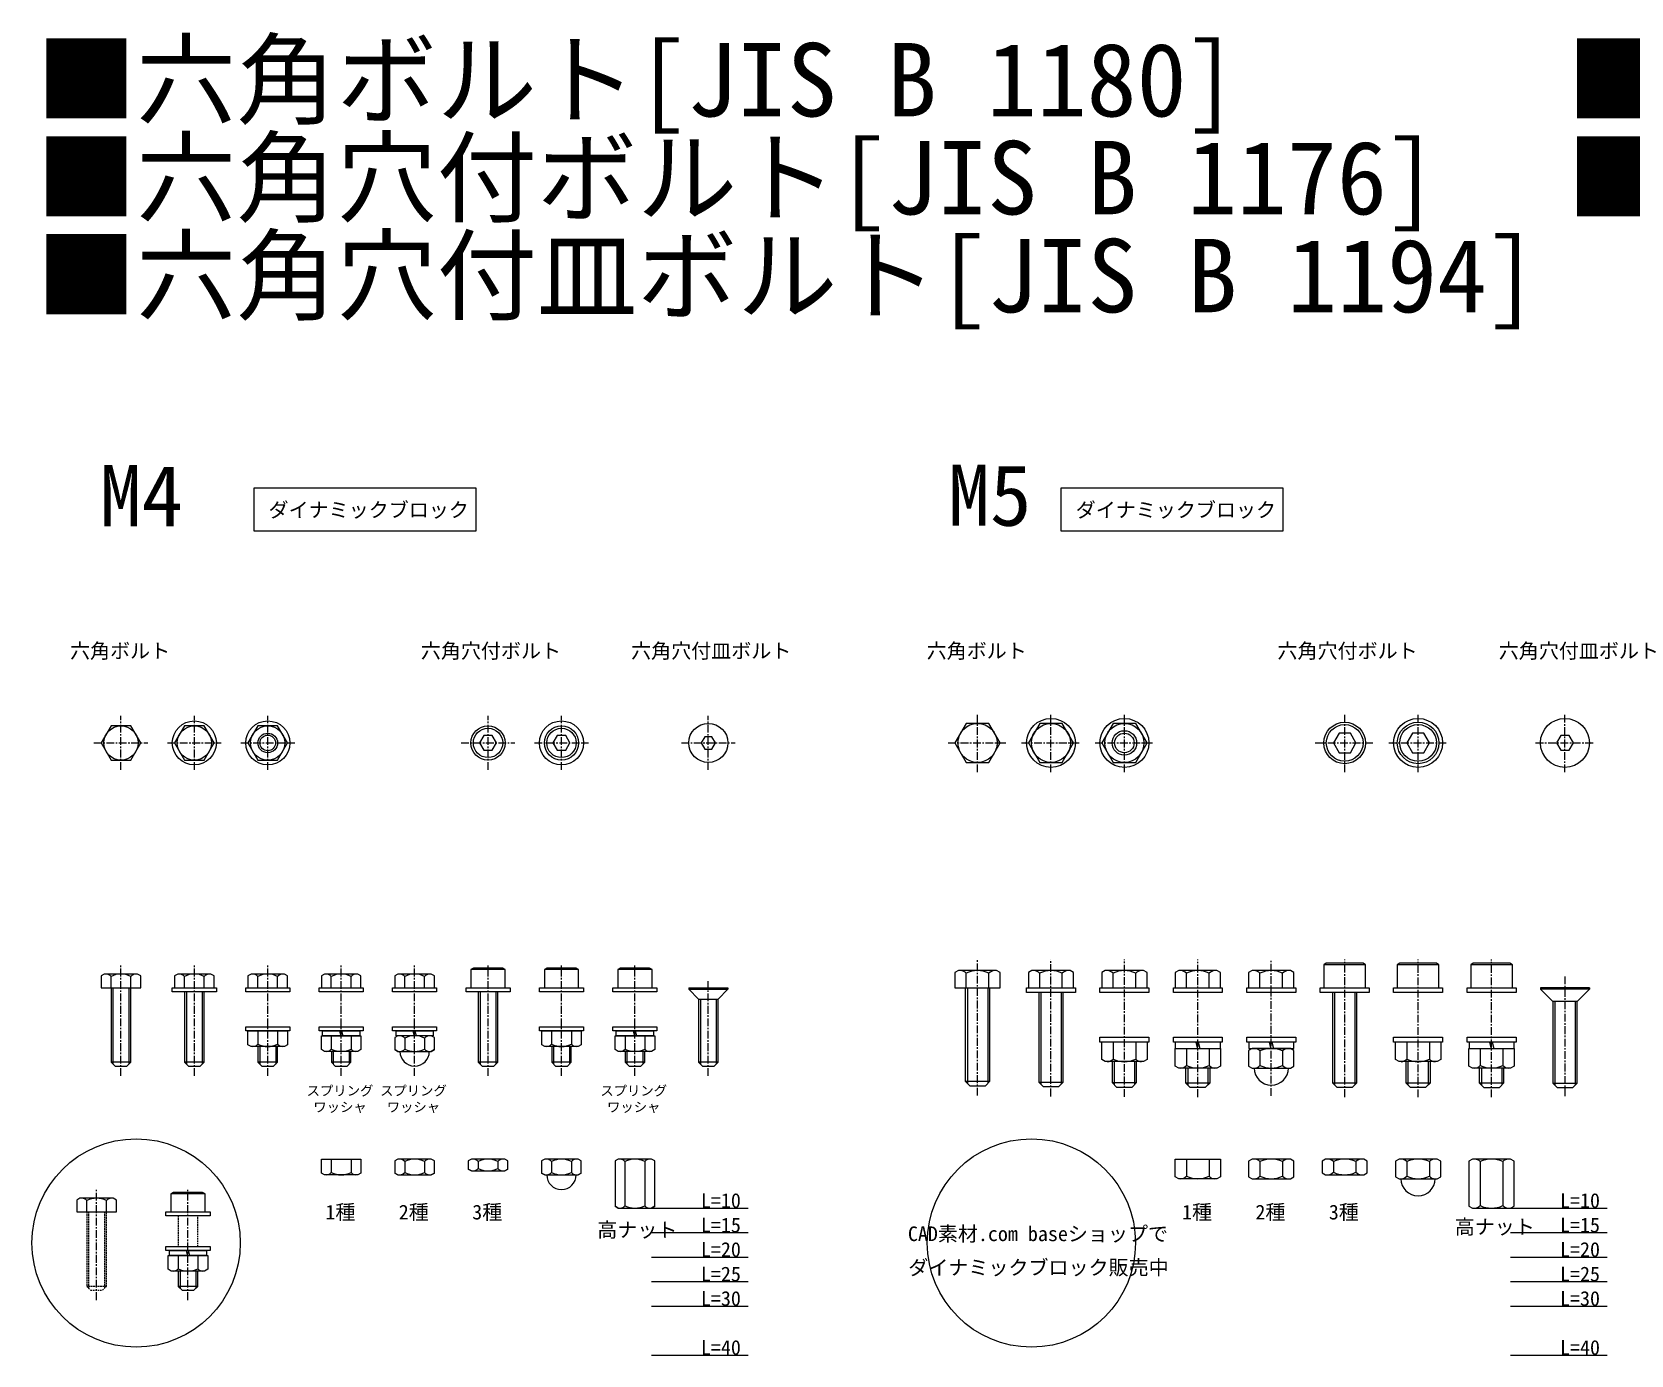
# Model space of a CAD drawing. Header units: millimetres. Extents: x 233 to 3318, y 47 to 2014.
# Drawn here: x 242.9 to 569.5, y 1744.2 to 2014.4 of the extents above; entities that cross this region are included whole.
import ezdxf
from ezdxf.enums import TextEntityAlignment as Align

# ---------------------------------------------------------------- set-up
doc = ezdxf.new("R2010")
doc.units = ezdxf.units.MM
doc.linetypes.add('csc_CENTER', pattern=[50.8, 31.75, -6.35, 6.35, -6.35])
doc.linetypes.add('csc_HIDDEN', pattern=[4.7625, 3.175, -1.5875])
doc.layers.get('Defpoints').update_dxf_attribs({"color": 251})
doc.styles.add('ＭＳ ゴシック', font='MS Gothic.ttf')

# ---------------------------------------------------------------- blocks, each defined once
blk = doc.blocks.new('*U38')
at = {"color": 0, "linetype": 'ByBlock', "lineweight": -2}
blk.add_lwpolyline([(-2.02, 3.5), (-4.04, 0), (-2.02, -3.5), (2.02, -3.5), (4.04, 0), (2.02, 3.5)], close=True, dxfattribs=at)
at = {"color": 0, "linetype": 'csc_CENTER', "lineweight": -2, "ltscale": 0.05}
for points in [[(0, -5.5), (0, 5.5)], [(-5.5, 0), (5.5, 0)]]:
    blk.add_lwpolyline(points, dxfattribs=at)
at = {"color": 0, "linetype": 'ByBlock', "lineweight": -2}
blk.add_circle((0, 0), 3.5, dxfattribs=at)
blk = doc.blocks.new('*U39')
at = {"color": 0, "linetype": 'ByBlock', "lineweight": -2}
blk.add_lwpolyline([(-2.02, 3.5), (-4.04, 0), (-2.02, -3.5), (2.02, -3.5), (4.04, 0), (2.02, 3.5)], close=True, dxfattribs=at)
at = {"color": 0, "linetype": 'csc_CENTER', "lineweight": -2, "ltscale": 0.05}
for points in [[(0, -5.5), (0, 5.5)], [(-5.5, 0), (5.5, 0)]]:
    blk.add_lwpolyline(points, dxfattribs=at)
at = {"color": 0, "linetype": 'ByBlock', "lineweight": -2}
for radius in [4.5, 3.5]:
    blk.add_circle((0, 0), radius, dxfattribs=at)
blk = doc.blocks.new('*U40')
at = {"color": 0, "linetype": 'ByBlock', "lineweight": -2}
blk.add_lwpolyline([(-2.02, 3.5), (-4.04, 0), (-2.02, -3.5), (2.02, -3.5), (4.04, 0), (2.02, 3.5)], close=True, dxfattribs=at)
at = {"color": 0, "linetype": 'csc_CENTER', "lineweight": -2, "ltscale": 0.05}
for points in [[(0, -5.5), (0, 5.5)], [(-5.5, 0), (5.5, 0)]]:
    blk.add_lwpolyline(points, dxfattribs=at)
at = {"color": 0, "linetype": 'ByBlock', "lineweight": -2}
for radius in [4.5, 3.5, 2, 1.6]:
    blk.add_circle((0, 0), radius, dxfattribs=at)
blk = doc.blocks.new('*U41')
at = {"color": 0, "linetype": 'csc_CENTER', "lineweight": -2, "ltscale": 0.05}
for points in [[(0, -5.5), (0, 5.5)], [(-5.5, 0), (5.5, 0)]]:
    blk.add_lwpolyline(points, dxfattribs=at)
at = {"color": 0, "linetype": 'ByBlock', "lineweight": -2}
blk.add_lwpolyline([(-0.866, -1.5), (0.866, -1.5), (1.732, 0), (0.866, 1.5), (-0.866, 1.5), (-1.732, 0)], close=True, dxfattribs=at)
for radius in [3.5, 3]:
    blk.add_circle((0, 0), radius, dxfattribs=at)
blk = doc.blocks.new('*U42')
at = {"color": 0, "linetype": 'csc_CENTER', "lineweight": -2, "ltscale": 0.05}
for points in [[(0, -5.5), (0, 5.5)], [(-5.5, 0), (5.5, 0)]]:
    blk.add_lwpolyline(points, dxfattribs=at)
at = {"color": 0, "linetype": 'ByBlock', "lineweight": -2}
blk.add_lwpolyline([(-0.866, -1.5), (0.866, -1.5), (1.732, 0), (0.866, 1.5), (-0.866, 1.5), (-1.732, 0)], close=True, dxfattribs=at)
for radius in [4.5, 3.5, 3]:
    blk.add_circle((0, 0), radius, dxfattribs=at)
blk = doc.blocks.new('*U37')
at = {"color": 0, "linetype": 'csc_CENTER', "lineweight": -2, "ltscale": 0.05}
for points in [[(0, -5.5), (0, 5.5)], [(-5.5, 0), (5.5, 0)]]:
    blk.add_lwpolyline(points, dxfattribs=at)
at = {"color": 0, "linetype": 'ByBlock', "lineweight": -2}
blk.add_lwpolyline([(-0.72, -1.25), (0.72, -1.25), (1.44, 0), (0.72, 1.25), (-0.72, 1.25), (-1.44, 0)], close=True, dxfattribs=at)
blk.add_circle((0, 0), 4, dxfattribs=at)
blk = doc.blocks.new('*U43')
at = {"color": 0, "linetype": 'ByBlock', "lineweight": -2}
for p, q in [((-2.02, 0), (-2.02, 2.33)), ((-1.62, 0), (-1.62, -15.58)), ((1.62, 0), (1.62, -15.58)), ((2.02, 0), (2.02, 2.33)), ((2, -15.2), (-2, -15.2))]:
    blk.add_line(p, q, dxfattribs=at)
at = {"color": 0, "linetype": 'csc_CENTER', "lineweight": -2, "ltscale": 0.05}
blk.add_lwpolyline([(0, -18), (0, 4.8)], dxfattribs=at)
at = {"color": 0, "linetype": 'ByBlock', "lineweight": -2}
blk.add_lwpolyline([(4.04, 0), (4.04, 2.43), (3.4, 2.8), (-3.4, 2.8), (-4.04, 2.43), (-4.04, 0)], close=True, dxfattribs=at)
blk.add_lwpolyline([(-2, 0), (-2, -15.2), (-1.2, -16), (1.2, -16), (2, -15.2), (2, 0)], dxfattribs=at)
for centre, radius, start, end in [((-3.08, 1.37), 1.43, 42.0229, 87.4645), ((0, -1.78), 4.58, 63.7944, 116.2056), ((3.08, 1.37), 1.43, 92.5355, 137.9771)]:
    blk.add_arc(centre, radius, start, end, dxfattribs=at)
blk = doc.blocks.new('*U44')
at = {"color": 0, "linetype": 'ByBlock', "lineweight": -2}
for p, q in [((-2.02, 0), (-2.02, 2.33)), ((2.02, 0), (2.02, 2.33)), ((-1.62, -0.8), (-1.62, -15.58)), ((1.62, -0.8), (1.62, -15.58)), ((2, -15.2), (-2, -15.2))]:
    blk.add_line(p, q, dxfattribs=at)
at = {"color": 0, "linetype": 'csc_CENTER', "lineweight": -2, "ltscale": 0.05}
blk.add_lwpolyline([(0, -18), (0, 4.8)], dxfattribs=at)
at = {"color": 0, "linetype": 'ByBlock', "lineweight": -2}
for points in [[(4.5, 0), (4.5, -0.8), (-4.5, -0.8), (-4.5, 0)], [(4.04, 0), (4.04, 2.43), (3.4, 2.8), (-3.4, 2.8), (-4.04, 2.43), (-4.04, 0)]]:
    blk.add_lwpolyline(points, close=True, dxfattribs=at)
blk.add_lwpolyline([(-2, -0.8), (-2, -15.2), (-1.2, -16), (1.2, -16), (2, -15.2), (2, -0.8)], dxfattribs=at)
for centre, radius, start, end in [((-3.08, 1.37), 1.43, 42.0229, 87.4645), ((0, -1.78), 4.58, 63.7944, 116.2056), ((3.08, 1.37), 1.43, 92.5355, 137.9771)]:
    blk.add_arc(centre, radius, start, end, dxfattribs=at)
blk = doc.blocks.new('*U51')
at = {"color": 0, "linetype": 'ByBlock', "lineweight": -2}
for p, q in [((-2.02, 0), (-2.02, 2.33)), ((2.02, 0), (2.02, 2.33)), ((-2.02, -8.8), (-2.02, -11.53)), ((2.02, -8.8), (2.02, -11.53)), ((-1.62, -12), (-1.62, -15.58)), ((1.62, -12), (1.62, -15.58)), ((2, -15.2), (-2, -15.2))]:
    blk.add_line(p, q, dxfattribs=at)
at = {"color": 0, "linetype": 'csc_CENTER', "lineweight": -2, "ltscale": 0.05}
blk.add_lwpolyline([(0, -18), (0, 4.8)], dxfattribs=at)
at = {"color": 0, "linetype": 'ByBlock', "lineweight": -2}
for points in [[(4.5, 0), (4.5, -0.8), (-4.5, -0.8), (-4.5, 0)], [(4.04, 0), (4.04, 2.43), (3.4, 2.8), (-3.4, 2.8), (-4.04, 2.43), (-4.04, 0)], [(4.5, -8), (4.5, -8.8), (-4.5, -8.8), (-4.5, -8)], [(4.04, -8.8), (4.04, -11.63), (3.4, -12), (-3.4, -12), (-4.04, -11.63), (-4.04, -8.8)]]:
    blk.add_lwpolyline(points, close=True, dxfattribs=at)
blk.add_lwpolyline([(-2, -12), (-2, -15.2), (-1.2, -16), (1.2, -16), (2, -15.2), (2, -12)], dxfattribs=at)
for centre, radius, start, end in [((-3.08, 1.37), 1.43, 42.0229, 87.4645), ((0, -1.78), 4.58, 63.7944, 116.2056), ((3.08, 1.37), 1.43, 92.5355, 137.9771), ((-3.08, -10.57), 1.43, 272.5355, 317.9771), ((0, -7.42), 4.58, 243.7944, 296.2056), ((3.08, -10.57), 1.43, 222.0229, 267.4645)]:
    blk.add_arc(centre, radius, start, end, dxfattribs=at)
blk = doc.blocks.new('*U46')
at = {"color": 0, "linetype": 'ByBlock', "lineweight": -2}
for p, q in [((4.04145, -0.8), (-4.04145, -0.8)), ((-1.621, -0.8), (-1.621, -15.579)), ((1.621, -0.8), (1.621, -15.579)), ((2, -15.2), (-2, -15.2))]:
    blk.add_line(p, q, dxfattribs=at)
for points in [[(3.5, 3.7), (3, 4), (-3, 4), (-3.5, 3.7)], [(-2, -0.8), (-2, -15.2), (-1.2, -16), (1.2, -16), (2, -15.2), (2, -0.8)]]:
    blk.add_lwpolyline(points, dxfattribs=at)
for points in [[(3.5, 3.7), (-3.5, 3.7), (-3.5, 0), (3.5, 0)], [(4.5, 0), (4.5, -0.8), (-4.5, -0.8), (-4.5, 0)]]:
    blk.add_lwpolyline(points, close=True, dxfattribs=at)
at = {"color": 0, "linetype": 'csc_CENTER', "lineweight": -2, "ltscale": 0.05}
blk.add_lwpolyline([(0, -18), (0, 4.8)], dxfattribs=at)
blk = doc.blocks.new('*U47')
at = {"color": 0, "linetype": 'ByBlock', "lineweight": -2}
for p, q in [((-4, 0), (-4, -0.3)), ((-4, 0), (4, 0)), ((4, 0), (4, -0.3)), ((-4, -0.3), (4, -0.3)), ((-4, -0.3), (-2, -2.3)), ((-2, -2.3), (2, -2.3)), ((-1.621, -2.3), (-1.621, -15.579)), ((1.621, -2.3), (1.621, -15.579)), ((4, -0.3), (2, -2.3)), ((2, -15.2), (-2, -15.2))]:
    blk.add_line(p, q, dxfattribs=at)
at = {"color": 0, "linetype": 'csc_CENTER', "lineweight": -2, "ltscale": 0.05}
blk.add_line((0, -18), (0, 1.6), dxfattribs=at)
at = {"color": 0, "linetype": 'ByBlock', "lineweight": -2}
blk.add_lwpolyline([(-2, -2.3), (-2, -15.2), (-1.2, -16), (1.2, -16), (2, -15.2), (2, -2.3)], dxfattribs=at)
blk = doc.blocks.new('*U45')
at = {"color": 0, "linetype": 'ByBlock', "lineweight": -2}
for p, q in [((-2.02, 0), (-2.02, 2.33)), ((2.02, 0), (2.02, 2.33)), ((-2.02, -9.8), (-2.02, -12.53)), ((-1.62, -13), (-1.62, -15.58)), ((1.62, -13), (1.62, -15.58)), ((2.02, -9.8), (2.02, -12.53)), ((2, -15.2), (-2, -15.2))]:
    blk.add_line(p, q, dxfattribs=at)
at = {"color": 0, "linetype": 'ByBlock', "lineweight": -2, "ltscale": 0.5}
for p, q in [((-0.34, -8.8), (-0.07, -9.8)), ((0.07, -8.8), (0.34, -9.8))]:
    blk.add_line(p, q, dxfattribs=at)
at = {"color": 0, "linetype": 'csc_CENTER', "lineweight": -2, "ltscale": 0.05}
blk.add_lwpolyline([(0, -18), (0, 4.8)], dxfattribs=at)
at = {"color": 0, "linetype": 'ByBlock', "lineweight": -2}
for points in [[(4.5, 0), (4.5, -0.8), (-4.5, -0.8), (-4.5, 0)], [(4.04, 0), (4.04, 2.43), (3.4, 2.8), (-3.4, 2.8), (-4.04, 2.43), (-4.04, 0)], [(4.5, -8), (4.5, -8.8), (-4.5, -8.8), (-4.5, -8)], [(3.8, -8.8), (3.8, -9.8), (-3.8, -9.8), (-3.8, -8.8)], [(4.04, -9.8), (4.04, -12.63), (3.4, -13), (-3.4, -13), (-4.04, -12.63), (-4.04, -9.8)]]:
    blk.add_lwpolyline(points, close=True, dxfattribs=at)
blk.add_lwpolyline([(-2, -13), (-2, -15.2), (-1.2, -16), (1.2, -16), (2, -15.2), (2, -13)], dxfattribs=at)
for centre, radius, start, end in [((-3.08, 1.37), 1.43, 42.0229, 87.4645), ((0, -1.78), 4.58, 63.7944, 116.2056), ((3.08, 1.37), 1.43, 92.5355, 137.9771), ((-3.08, -11.57), 1.43, 272.5355, 317.9771), ((0, -8.42), 4.58, 243.7944, 296.2056), ((3.08, -11.57), 1.43, 222.0229, 267.4645)]:
    blk.add_arc(centre, radius, start, end, dxfattribs=at)
blk = doc.blocks.new('*U48')
at = {"color": 0, "linetype": 'ByBlock', "lineweight": -2}
for p, q in [((-2.02, 0), (-2.02, 2.33)), ((2.02, 0), (2.02, 2.33)), ((-2.02, -10.27), (-2.02, -12.53)), ((2.02, -10.27), (2.02, -12.53))]:
    blk.add_line(p, q, dxfattribs=at)
at = {"color": 0, "linetype": 'ByBlock', "lineweight": -2, "ltscale": 0.5}
for p, q in [((-0.34, -8.8), (-0.07, -9.8)), ((0.07, -8.8), (0.34, -9.8))]:
    blk.add_line(p, q, dxfattribs=at)
at = {"color": 0, "linetype": 'csc_CENTER', "lineweight": -2, "ltscale": 0.05}
blk.add_lwpolyline([(0, -18), (0, 4.8)], dxfattribs=at)
at = {"color": 0, "linetype": 'ByBlock', "lineweight": -2}
for points in [[(4.5, 0), (4.5, -0.8), (-4.5, -0.8), (-4.5, 0)], [(4.04, 0), (4.04, 2.43), (3.4, 2.8), (-3.4, 2.8), (-4.04, 2.43), (-4.04, 0)], [(4.5, -8), (4.5, -8.8), (-4.5, -8.8), (-4.5, -8)], [(3.8, -8.8), (3.8, -9.8), (-3.8, -9.8), (-3.8, -8.8)], [(3.4, -9.8), (-3.4, -9.8), (-4.04, -10.17), (-4.04, -12.63), (-3.4, -13), (3.4, -13), (4.04, -12.63), (4.04, -10.17)]]:
    blk.add_lwpolyline(points, close=True, dxfattribs=at)
for points in [[(-3.4, -13), (-4.04, -12.63)], [(4.04, -12.63), (3.4, -13)]]:
    blk.add_lwpolyline(points, dxfattribs=at)
for centre, radius, start, end in [((-3.08, 1.37), 1.43, 42.0229, 87.4645), ((0, -1.78), 4.58, 63.7944, 116.2056), ((3.08, 1.37), 1.43, 92.5355, 137.9771), ((-3.08, -11.23), 1.43, 42.0229, 87.4645), ((-3.08, -11.57), 1.43, 272.5355, 317.9771), ((0, -13), 3, 180, 0), ((0, -14.38), 4.58, 63.7944, 116.2056), ((0, -8.42), 4.58, 243.7944, 296.2056), ((3.08, -11.23), 1.43, 92.5355, 137.9771), ((3.08, -11.57), 1.43, 222.0229, 267.4645)]:
    blk.add_arc(centre, radius, start, end, dxfattribs=at)
blk = doc.blocks.new('*U49')
at = {"color": 0, "linetype": 'ByBlock', "lineweight": -2}
for p, q in [((4.04, -0.8), (-4.04, -0.8)), ((-2.02, -8.8), (-2.02, -11.53)), ((2.02, -8.8), (2.02, -11.53)), ((-1.62, -12), (-1.62, -15.58)), ((1.62, -12), (1.62, -15.58)), ((2, -15.2), (-2, -15.2))]:
    blk.add_line(p, q, dxfattribs=at)
for points in [[(3.5, 3.7), (3, 4), (-3, 4), (-3.5, 3.7)], [(-2, -12), (-2, -15.2), (-1.2, -16), (1.2, -16), (2, -15.2), (2, -12)]]:
    blk.add_lwpolyline(points, dxfattribs=at)
for points in [[(3.5, 3.7), (-3.5, 3.7), (-3.5, 0), (3.5, 0)], [(4.5, 0), (4.5, -0.8), (-4.5, -0.8), (-4.5, 0)], [(4.5, -8), (4.5, -8.8), (-4.5, -8.8), (-4.5, -8)], [(4.04, -8.8), (4.04, -11.63), (3.4, -12), (-3.4, -12), (-4.04, -11.63), (-4.04, -8.8)]]:
    blk.add_lwpolyline(points, close=True, dxfattribs=at)
at = {"color": 0, "linetype": 'csc_CENTER', "lineweight": -2, "ltscale": 0.05}
blk.add_lwpolyline([(0, -18), (0, 4.8)], dxfattribs=at)
at = {"color": 0, "linetype": 'ByBlock', "lineweight": -2}
for centre, radius, start, end in [((-3.08, -10.57), 1.43, 272.5355, 317.9771), ((0, -7.42), 4.58, 243.7944, 296.2056), ((3.08, -10.57), 1.43, 222.0229, 267.4645)]:
    blk.add_arc(centre, radius, start, end, dxfattribs=at)
blk = doc.blocks.new('*U50')
at = {"color": 0, "linetype": 'ByBlock', "lineweight": -2, "ltscale": 0.5}
for p, q in [((-0.34, -8.8), (-0.07, -9.8)), ((0.07, -8.8), (0.34, -9.8))]:
    blk.add_line(p, q, dxfattribs=at)
at = {"color": 0, "linetype": 'ByBlock', "lineweight": -2}
for p, q in [((-2.02, -9.8), (-2.02, -12.53)), ((-1.62, -13), (-1.62, -15.58)), ((1.62, -13), (1.62, -15.58)), ((2.02, -9.8), (2.02, -12.53)), ((2, -15.2), (-2, -15.2))]:
    blk.add_line(p, q, dxfattribs=at)
for points in [[(3.5, 3.7), (3, 4), (-3, 4), (-3.5, 3.7)], [(-2, -13), (-2, -15.2), (-1.2, -16), (1.2, -16), (2, -15.2), (2, -13)]]:
    blk.add_lwpolyline(points, dxfattribs=at)
for points in [[(3.5, 3.7), (-3.5, 3.7), (-3.5, 0), (3.5, 0)], [(4.5, 0), (4.5, -0.8), (-4.5, -0.8), (-4.5, 0)], [(4.5, -8), (4.5, -8.8), (-4.5, -8.8), (-4.5, -8)], [(3.8, -8.8), (3.8, -9.8), (-3.8, -9.8), (-3.8, -8.8)], [(4.04, -9.8), (4.04, -12.63), (3.4, -13), (-3.4, -13), (-4.04, -12.63), (-4.04, -9.8)]]:
    blk.add_lwpolyline(points, close=True, dxfattribs=at)
at = {"color": 0, "linetype": 'csc_CENTER', "lineweight": -2, "ltscale": 0.05}
blk.add_lwpolyline([(0, -18), (0, 4.8)], dxfattribs=at)
at = {"color": 0, "linetype": 'ByBlock', "lineweight": -2}
for centre, radius, start, end in [((-3.08, -11.57), 1.43, 272.5355, 317.9771), ((0, -8.42), 4.58, 243.7944, 296.2056), ((3.08, -11.57), 1.43, 222.0229, 267.4645)]:
    blk.add_arc(centre, radius, start, end, dxfattribs=at)
blk = doc.blocks.new('*U7')
at = {"color": 0, "linetype": 'ByBlock', "lineweight": -2}
blk.add_lwpolyline([(-2.31, 4), (-4.62, 0), (-2.31, -4), (2.31, -4), (4.62, 0), (2.31, 4)], close=True, dxfattribs=at)
at = {"color": 0, "linetype": 'csc_CENTER', "lineweight": -2, "ltscale": 0.05}
for points in [[(0, -6), (0, 6)], [(-6, 0), (6, 0)]]:
    blk.add_lwpolyline(points, dxfattribs=at)
at = {"color": 0, "linetype": 'ByBlock', "lineweight": -2}
blk.add_circle((0, 0), 4, dxfattribs=at)
blk = doc.blocks.new('*U8')
at = {"color": 0, "linetype": 'ByBlock', "lineweight": -2}
blk.add_lwpolyline([(-2.31, 4), (-4.62, 0), (-2.31, -4), (2.31, -4), (4.62, 0), (2.31, 4)], close=True, dxfattribs=at)
at = {"color": 0, "linetype": 'csc_CENTER', "lineweight": -2, "ltscale": 0.05}
for points in [[(0, -6), (0, 6)], [(-6, 0), (6, 0)]]:
    blk.add_lwpolyline(points, dxfattribs=at)
at = {"color": 0, "linetype": 'ByBlock', "lineweight": -2}
for radius in [5, 4]:
    blk.add_circle((0, 0), radius, dxfattribs=at)
blk = doc.blocks.new('*U9')
at = {"color": 0, "linetype": 'ByBlock', "lineweight": -2}
blk.add_lwpolyline([(-2.31, 4), (-4.62, 0), (-2.31, -4), (2.31, -4), (4.62, 0), (2.31, 4)], close=True, dxfattribs=at)
at = {"color": 0, "linetype": 'csc_CENTER', "lineweight": -2, "ltscale": 0.05}
for points in [[(0, -6), (0, 6)], [(-6, 0), (6, 0)]]:
    blk.add_lwpolyline(points, dxfattribs=at)
at = {"color": 0, "linetype": 'ByBlock', "lineweight": -2}
for radius in [5, 4, 2.5, 2]:
    blk.add_circle((0, 0), radius, dxfattribs=at)
blk = doc.blocks.new('*U10')
at = {"color": 0, "linetype": 'csc_CENTER', "lineweight": -2, "ltscale": 0.05}
for points in [[(0, -6), (0, 6)], [(-6, 0), (6, 0)]]:
    blk.add_lwpolyline(points, dxfattribs=at)
at = {"color": 0, "linetype": 'ByBlock', "lineweight": -2}
blk.add_lwpolyline([(-1.1548, 2), (-2.3092, 0), (-1.1548, -2), (1.1548, -2), (2.3096, 0), (1.1548, 2)], close=True, dxfattribs=at)
for radius in [4.25, 3.75]:
    blk.add_circle((0, 0), radius, dxfattribs=at)
blk = doc.blocks.new('*U11')
at = {"color": 0, "linetype": 'csc_CENTER', "lineweight": -2, "ltscale": 0.05}
for points in [[(0, -6), (0, 6)], [(-6, 0), (6, 0)]]:
    blk.add_lwpolyline(points, dxfattribs=at)
at = {"color": 0, "linetype": 'ByBlock', "lineweight": -2}
blk.add_lwpolyline([(-1.1548, 2), (-2.3092, 0), (-1.1548, -2), (1.1548, -2), (2.3096, 0), (1.1548, 2)], close=True, dxfattribs=at)
for radius in [5, 4.25, 3.75]:
    blk.add_circle((0, 0), radius, dxfattribs=at)
blk = doc.blocks.new('*U12')
at = {"color": 0, "linetype": 'csc_CENTER', "lineweight": -2, "ltscale": 0.05}
for points in [[(0, -6), (0, 6)], [(-6, 0), (6, 0)]]:
    blk.add_lwpolyline(points, dxfattribs=at)
at = {"color": 0, "linetype": 'ByBlock', "lineweight": -2}
blk.add_lwpolyline([(-0.866, -1.5), (0.866, -1.5), (1.732, 0), (0.866, 1.5), (-0.866, 1.5), (-1.732, 0)], close=True, dxfattribs=at)
blk.add_circle((0, 0), 5, dxfattribs=at)
blk = doc.blocks.new('*U13')
at = {"color": 0, "linetype": 'ByBlock', "lineweight": -2}
for p, q in [((-2.31, 0), (-2.31, 2.99)), ((2.31, 0), (2.31, 2.99))]:
    blk.add_line(p, q, dxfattribs=at)
blk.add_lwpolyline([(-4.62, 0), (4.62, 0), (4.62, 3.09), (3.9, 3.5), (-3.9, 3.5), (-4.62, 3.09)], close=True, dxfattribs=at)
at = {"color": 0, "linetype": 'csc_CENTER', "lineweight": -2, "ltscale": 0.05}
blk.add_lwpolyline([(0, -22), (0, 5.8)], dxfattribs=at)
at = {"color": 0, "linetype": 'ByBlock', "lineweight": -2}
for points in [[(-2.5, 0), (-2.5, -19.1), (2.5, -19.1), (2.5, 0)], [(-2.07, 0), (-2.07, -19.53)], [(2.07, 0), (2.07, -19.53)], [(-2.5, -19.1), (-1.6, -20), (1.6, -20), (2.5, -19.1)]]:
    blk.add_lwpolyline(points, dxfattribs=at)
for centre, radius, start, end in [((-3.52, 1.83), 1.67, 43.6749, 87.7522), ((0, -1.94), 5.44, 64.8573, 115.1427), ((3.52, 1.83), 1.67, 92.2478, 136.3251)]:
    blk.add_arc(centre, radius, start, end, dxfattribs=at)
blk = doc.blocks.new('*U14')
at = {"color": 0, "linetype": 'ByBlock', "lineweight": -2}
for p, q in [((-2.31, 0), (-2.31, 2.99)), ((2.31, 0), (2.31, 2.99))]:
    blk.add_line(p, q, dxfattribs=at)
for points in [[(-4.62, 0), (4.62, 0), (4.62, 3.09), (3.9, 3.5), (-3.9, 3.5), (-4.62, 3.09)], [(5, 0), (5, -1), (-5, -1), (-5, 0)]]:
    blk.add_lwpolyline(points, close=True, dxfattribs=at)
at = {"color": 0, "linetype": 'csc_CENTER', "lineweight": -2, "ltscale": 0.05}
blk.add_lwpolyline([(0, -22.18), (0, 5.8)], dxfattribs=at)
at = {"color": 0, "linetype": 'ByBlock', "lineweight": -2}
for points in [[(-2.5, -1), (-2.5, -19.28), (2.5, -19.28), (2.5, -1)], [(-2.07, -1), (-2.07, -19.71)], [(2.07, -1), (2.07, -19.71)], [(-2.5, -19.28), (-1.6, -20.18), (1.6, -20.18), (2.5, -19.28)]]:
    blk.add_lwpolyline(points, dxfattribs=at)
for centre, radius, start, end in [((-3.52, 1.83), 1.67, 43.6749, 87.7522), ((0, -1.94), 5.44, 64.8573, 115.1427), ((3.52, 1.83), 1.67, 92.2478, 136.3251)]:
    blk.add_arc(centre, radius, start, end, dxfattribs=at)
blk = doc.blocks.new('*U15')
at = {"color": 0, "linetype": 'ByBlock', "lineweight": -2}
for p, q in [((-2.31, 0), (-2.31, 2.99)), ((2.31, 0), (2.31, 2.99)), ((-2.31, -11.09), (-2.31, -14.58)), ((2.31, -11.09), (2.31, -14.58))]:
    blk.add_line(p, q, dxfattribs=at)
for points in [[(-4.62, 0), (4.62, 0), (4.62, 3.09), (3.9, 3.5), (-3.9, 3.5), (-4.62, 3.09)], [(5, 0), (5, -1), (-5, -1), (-5, 0)], [(5, -10.09), (5, -11.09), (-5, -11.09), (-5, -10.09)]]:
    blk.add_lwpolyline(points, close=True, dxfattribs=at)
at = {"color": 0, "linetype": 'csc_CENTER', "lineweight": -2, "ltscale": 0.05}
blk.add_lwpolyline([(0, -22.27), (0, 5.8)], dxfattribs=at)
at = {"color": 0, "linetype": 'ByBlock', "lineweight": -2}
for points in [[(4.62, -11.09), (4.62, -14.68), (3.9, -15.09), (-3.9, -15.09), (-4.62, -14.68), (-4.62, -11.09)], [(-2.5, -15.09), (-2.5, -19.37), (2.5, -19.37), (2.5, -15.09)], [(-2.07, -15.09), (-2.07, -19.8)], [(2.07, -15.09), (2.07, -19.8)], [(-2.5, -19.37), (-1.6, -20.27), (1.6, -20.27), (2.5, -19.37)]]:
    blk.add_lwpolyline(points, dxfattribs=at)
for centre, radius, start, end in [((-3.52, 1.83), 1.67, 43.6749, 87.7522), ((0, -1.94), 5.44, 64.8573, 115.1427), ((3.52, 1.83), 1.67, 92.2478, 136.3251), ((-3.52, -13.43), 1.67, 272.2478, 316.3251), ((0, -9.66), 5.44, 244.8573, 295.1427), ((3.52, -13.43), 1.67, 223.6749, 267.7522)]:
    blk.add_arc(centre, radius, start, end, dxfattribs=at)
blk = doc.blocks.new('*U18')
at = {"color": 0, "linetype": 'ByBlock', "lineweight": -2}
for points in [[(4.25, 4.7), (3.75, 5), (-3.75, 5), (-4.25, 4.7)], [(-2.5, -1), (-2.5, -19.41), (2.5, -19.41), (2.5, -1)], [(-2.07, -1), (-2.07, -19.84)], [(2.07, -1), (2.07, -19.84)], [(-2.5, -19.41), (-1.6, -20.31), (1.6, -20.31), (2.5, -19.41)]]:
    blk.add_lwpolyline(points, dxfattribs=at)
for points in [[(4.25, 4.7), (-4.25, 4.7), (-4.25, 0), (4.25, 0)], [(5, 0), (5, -1), (-5, -1), (-5, 0)]]:
    blk.add_lwpolyline(points, close=True, dxfattribs=at)
at = {"color": 0, "linetype": 'csc_CENTER', "lineweight": -2, "ltscale": 0.05}
blk.add_lwpolyline([(0, -22.31), (0, 5.8)], dxfattribs=at)
blk = doc.blocks.new('*U19')
at = {"color": 0, "linetype": 'ByBlock', "lineweight": -2}
for p, q in [((-2.31, -11.09), (-2.31, -14.58)), ((2.31, -11.09), (2.31, -14.58))]:
    blk.add_line(p, q, dxfattribs=at)
for points in [[(4.25, 4.7), (3.75, 5), (-3.75, 5), (-4.25, 4.7)], [(4.62, -11.09), (4.62, -14.68), (3.9, -15.09), (-3.9, -15.09), (-4.62, -14.68), (-4.62, -11.09)], [(-2.5, -15.09), (-2.5, -19.43), (2.5, -19.43), (2.5, -15.09)], [(-2.07, -15.09), (-2.07, -19.86)], [(2.07, -15.09), (2.07, -19.86)], [(-2.5, -19.43), (-1.6, -20.33), (1.6, -20.33), (2.5, -19.43)]]:
    blk.add_lwpolyline(points, dxfattribs=at)
for points in [[(4.25, 4.7), (-4.25, 4.7), (-4.25, 0), (4.25, 0)], [(5, 0), (5, -1), (-5, -1), (-5, 0)], [(5, -10.09), (5, -11.09), (-5, -11.09), (-5, -10.09)]]:
    blk.add_lwpolyline(points, close=True, dxfattribs=at)
at = {"color": 0, "linetype": 'csc_CENTER', "lineweight": -2, "ltscale": 0.05}
blk.add_lwpolyline([(0, -22.33), (0, 5.8)], dxfattribs=at)
at = {"color": 0, "linetype": 'ByBlock', "lineweight": -2}
for centre, radius, start, end in [((-3.52, -13.43), 1.67, 272.2478, 316.3251), ((0, -9.66), 5.44, 244.8573, 295.1427), ((3.52, -13.43), 1.67, 223.6749, 267.7522)]:
    blk.add_arc(centre, radius, start, end, dxfattribs=at)
blk = doc.blocks.new('*U21')
at = {"color": 0, "linetype": 'ByBlock', "lineweight": -2}
for p, q in [((-5, 0), (-5, -0.3)), ((5, 0), (-5, 0)), ((5, 0), (5, -0.3)), ((5, -0.3), (-5, -0.3)), ((-5, -0.3), (-2.5, -2.8)), ((2.5, -2.8), (-2.5, -2.8)), ((5, -0.3), (2.5, -2.8))]:
    blk.add_line(p, q, dxfattribs=at)
at = {"color": 0, "linetype": 'csc_CENTER', "lineweight": -2, "ltscale": 0.05}
blk.add_lwpolyline([(0, 2.3), (0, -22.35)], dxfattribs=at)
at = {"color": 0, "linetype": 'ByBlock', "lineweight": -2}
for points in [[(-2.5, -2.8), (-2.5, -19.45), (2.5, -19.45), (2.5, -2.8)], [(-2.07, -2.8), (-2.07, -19.88)], [(2.07, -2.8), (2.07, -19.88)], [(-2.5, -19.45), (-1.6, -20.35), (1.6, -20.35), (2.5, -19.45)]]:
    blk.add_lwpolyline(points, dxfattribs=at)
blk = doc.blocks.new('*U16')
at = {"color": 0, "linetype": 'ByBlock', "lineweight": -2}
for p, q in [((-2.31, 0), (-2.31, 2.99)), ((2.31, 0), (2.31, 2.99)), ((-2.31, -12.39), (-2.31, -15.88)), ((-0.44, -11.09), (-0.1, -12.39)), ((0.1, -11.09), (0.44, -12.39)), ((2.31, -12.39), (2.31, -15.88))]:
    blk.add_line(p, q, dxfattribs=at)
for points in [[(-4.62, 0), (4.62, 0), (4.62, 3.09), (3.9, 3.5), (-3.9, 3.5), (-4.62, 3.09)], [(5, 0), (5, -1), (-5, -1), (-5, 0)], [(5, -10.09), (5, -11.09), (-5, -11.09), (-5, -10.09)], [(-4.62, -12.39), (4.62, -12.39), (4.62, -15.98), (3.9, -16.39), (-3.9, -16.39), (-4.62, -15.98)], [(-4.6, -12.39), (4.6, -12.39), (4.6, -11.09), (-4.6, -11.09)]]:
    blk.add_lwpolyline(points, close=True, dxfattribs=at)
at = {"color": 0, "linetype": 'csc_CENTER', "lineweight": -2, "ltscale": 0.05}
blk.add_lwpolyline([(0, -22.31), (0, 5.8)], dxfattribs=at)
at = {"color": 0, "linetype": 'ByBlock', "lineweight": -2}
for points in [[(-2.5, -16.39), (-2.5, -19.41), (2.5, -19.41), (2.5, -16.39)], [(-2.5, -19.41), (-1.6, -20.31), (1.6, -20.31), (2.5, -19.41)], [(-2.07, -16.39), (-2.07, -19.84)], [(2.07, -16.39), (2.07, -19.84)]]:
    blk.add_lwpolyline(points, dxfattribs=at)
for centre, radius, start, end in [((-3.52, 1.83), 1.67, 43.6749, 87.7522), ((0, -1.94), 5.44, 64.8573, 115.1427), ((3.52, 1.83), 1.67, 92.2478, 136.3251), ((-3.52, -14.73), 1.67, 272.2478, 316.3251), ((0, -10.96), 5.44, 244.8573, 295.1427), ((3.52, -14.73), 1.67, 223.6749, 267.7522)]:
    blk.add_arc(centre, radius, start, end, dxfattribs=at)
blk = doc.blocks.new('*U20')
at = {"color": 0, "linetype": 'ByBlock', "lineweight": -2}
for p, q in [((-2.31, -12.39), (-2.31, -15.88)), ((-0.44, -11.09), (-0.1, -12.39)), ((0.1, -11.09), (0.44, -12.39)), ((2.31, -12.39), (2.31, -15.88))]:
    blk.add_line(p, q, dxfattribs=at)
for points in [[(4.25, 4.7), (3.75, 5), (-3.75, 5), (-4.25, 4.7)], [(-2.5, -16.39), (-2.5, -19.44), (2.5, -19.44), (2.5, -16.39)], [(-2.5, -19.44), (-1.6, -20.34), (1.6, -20.34), (2.5, -19.44)], [(-2.07, -16.39), (-2.07, -19.88)], [(2.07, -16.39), (2.07, -19.88)]]:
    blk.add_lwpolyline(points, dxfattribs=at)
for points in [[(4.25, 4.7), (-4.25, 4.7), (-4.25, 0), (4.25, 0)], [(5, 0), (5, -1), (-5, -1), (-5, 0)], [(5, -10.09), (5, -11.09), (-5, -11.09), (-5, -10.09)], [(-4.62, -12.39), (4.62, -12.39), (4.62, -15.98), (3.9, -16.39), (-3.9, -16.39), (-4.62, -15.98)], [(-4.6, -12.39), (4.6, -12.39), (4.6, -11.09), (-4.6, -11.09)]]:
    blk.add_lwpolyline(points, close=True, dxfattribs=at)
at = {"color": 0, "linetype": 'csc_CENTER', "lineweight": -2, "ltscale": 0.05}
blk.add_lwpolyline([(0, -22.34), (0, 5.8)], dxfattribs=at)
at = {"color": 0, "linetype": 'ByBlock', "lineweight": -2}
for centre, radius, start, end in [((-3.52, -14.73), 1.67, 272.2478, 316.3251), ((0, -10.96), 5.44, 244.8573, 295.1427), ((3.52, -14.73), 1.67, 223.6749, 267.7522)]:
    blk.add_arc(centre, radius, start, end, dxfattribs=at)
blk = doc.blocks.new('*U17')
at = {"color": 0, "linetype": 'ByBlock', "lineweight": -2}
for p, q in [((-2.31, 0), (-2.31, 2.99)), ((2.31, 0), (2.31, 2.99)), ((-2.31, -12.91), (-2.31, -15.88)), ((-0.44, -11.09), (-0.1, -12.39)), ((0.1, -11.09), (0.44, -12.39)), ((2.31, -12.91), (2.31, -15.88))]:
    blk.add_line(p, q, dxfattribs=at)
for points in [[(-4.62, 0), (4.62, 0), (4.62, 3.09), (3.9, 3.5), (-3.9, 3.5), (-4.62, 3.09)], [(5, 0), (5, -1), (-5, -1), (-5, 0)], [(5, -10.09), (5, -11.09), (-5, -11.09), (-5, -10.09)], [(3.9, -16.39), (4.62, -15.98), (4.62, -12.81), (3.9, -12.39), (-3.9, -12.39), (-4.62, -12.81), (-4.62, -15.98), (-3.9, -16.39)], [(-4.6, -12.39), (4.6, -12.39), (4.6, -11.09), (-4.6, -11.09)]]:
    blk.add_lwpolyline(points, close=True, dxfattribs=at)
at = {"color": 0, "linetype": 'csc_CENTER', "lineweight": -2, "ltscale": 0.05}
blk.add_lwpolyline([(0, -22.09), (0, 5.8)], dxfattribs=at)
at = {"color": 0, "linetype": 'ByBlock', "lineweight": -2}
for centre, radius, start, end in [((-3.52, 1.83), 1.67, 43.6749, 87.7522), ((0, -1.94), 5.44, 64.8573, 115.1427), ((3.52, 1.83), 1.67, 92.2478, 136.3251), ((-3.52, -14.06), 1.67, 43.6749, 87.7522), ((0, -17.83), 5.44, 64.8573, 115.1427), ((3.52, -14.06), 1.67, 92.2478, 136.3251), ((-3.52, -14.73), 1.67, 272.2478, 316.3251), ((0, -10.96), 5.44, 244.8573, 295.1427), ((3.52, -14.73), 1.67, 223.6749, 267.7522), ((0, -16.39), 3.5, 180, 0)]:
    blk.add_arc(centre, radius, start, end, dxfattribs=at)
blk = doc.blocks.new('*U82')
at = {"color": 0, "linetype": 'csc_HIDDEN', "lineweight": -2, "ltscale": 0.1}
for p, q in [((-2, -0.8), (-2, -7.09)), ((2, -7.09), (2, -0.8))]:
    blk.add_line(p, q, dxfattribs=at)
at = {"color": 0, "linetype": 'ByBlock', "lineweight": -2}
for p, q in [((-2.02, -8.89), (-2.02, -11.62)), ((2.02, -8.89), (2.02, -11.62)), ((-1.62, -12.09), (-1.62, -15.58)), ((1.62, -12.09), (1.62, -15.58)), ((2, -15.2), (-2, -15.2))]:
    blk.add_line(p, q, dxfattribs=at)
at = {"color": 0, "linetype": 'ByBlock', "lineweight": -2, "ltscale": 0.5}
for p, q in [((-0.34, -7.89), (-0.07, -8.89)), ((0.07, -7.89), (0.34, -8.89))]:
    blk.add_line(p, q, dxfattribs=at)
at = {"color": 0, "linetype": 'ByBlock', "lineweight": -2}
for points in [[(3.5, 3.7), (3, 4), (-3, 4), (-3.5, 3.7)], [(-2, -12.09), (-2, -15.2), (-1.2, -16), (1.2, -16), (2, -15.2), (2, -12.09)]]:
    blk.add_lwpolyline(points, dxfattribs=at)
for points in [[(3.5, 3.7), (-3.5, 3.7), (-3.5, 0), (3.5, 0)], [(4.5, 0), (4.5, -0.8), (-4.5, -0.8), (-4.5, 0)], [(4.5, -7.09), (4.5, -7.89), (-4.5, -7.89), (-4.5, -7.09)], [(4.04, -8.89), (4.04, -11.72), (3.4, -12.09), (-3.4, -12.09), (-4.04, -11.72), (-4.04, -8.89)], [(3.8, -7.89), (3.8, -8.89), (-3.8, -8.89), (-3.8, -7.89)]]:
    blk.add_lwpolyline(points, close=True, dxfattribs=at)
at = {"color": 0, "linetype": 'csc_CENTER', "lineweight": -2, "ltscale": 0.05}
blk.add_lwpolyline([(0, -18), (0, 4.8)], dxfattribs=at)
at = {"color": 0, "linetype": 'ByBlock', "lineweight": -2}
for centre, radius, start, end in [((-3.08, -10.66), 1.43, 272.5355, 317.9771), ((0, -7.51), 4.58, 243.7944, 296.2056), ((3.08, -10.66), 1.43, 222.0229, 267.4645)]:
    blk.add_arc(centre, radius, start, end, dxfattribs=at)
blk = doc.blocks.new('*U83')
at = {"color": 0, "linetype": 'ByBlock', "lineweight": -2}
for p, q in [((-2.02, 0), (-2.02, 2.33)), ((2.02, 0), (2.02, 2.33))]:
    blk.add_line(p, q, dxfattribs=at)
at = {"color": 0, "linetype": 'csc_HIDDEN', "lineweight": -2, "ltscale": 0.1}
for p, q in [((-1.62, 0), (-1.62, -15.58)), ((1.62, 0), (1.62, -15.58)), ((2, -15.2), (-2, -15.2))]:
    blk.add_line(p, q, dxfattribs=at)
at = {"color": 0, "linetype": 'csc_CENTER', "lineweight": -2, "ltscale": 0.05}
blk.add_lwpolyline([(0, -18), (0, 4.8)], dxfattribs=at)
at = {"color": 0, "linetype": 'ByBlock', "lineweight": -2}
blk.add_lwpolyline([(4.04, 0), (4.04, 2.43), (3.4, 2.8), (-3.4, 2.8), (-4.04, 2.43), (-4.04, 0)], close=True, dxfattribs=at)
at = {"color": 0, "linetype": 'csc_HIDDEN', "lineweight": -2, "ltscale": 0.1}
blk.add_lwpolyline([(-2, 0), (-2, -15.2), (-1.2, -16), (1.2, -16), (2, -15.2), (2, 0)], dxfattribs=at)
at = {"color": 0, "linetype": 'ByBlock', "lineweight": -2}
for centre, radius, start, end in [((-3.08, 1.37), 1.43, 42.0229, 87.4645), ((0, -1.78), 4.58, 63.7944, 116.2056), ((3.08, 1.37), 1.43, 92.5355, 137.9771)]:
    blk.add_arc(centre, radius, start, end, dxfattribs=at)

msp = doc.modelspace()

# ---------------------------------------------------------------- linework, layer by layer
for p, q in [((304, 1784.24), (304, 1781.51)), ((308.05, 1784.24), (308.05, 1781.51)), ((319, 1783.77), (319, 1781.51)), ((323.05, 1783.77), (323.05, 1781.51)), ((334, 1783.77), (334, 1782.31)), ((338.05, 1783.77), (338.05, 1782.31)), ((349, 1783.77), (349, 1781.51)), ((353.05, 1783.77), (353.05, 1781.51)), ((364, 1783.77), (364, 1774.71)), ((368.05, 1783.77), (368.05, 1774.71)), ((478.72, 1784.24), (478.72, 1780.76)), ((483.33, 1784.24), (483.33, 1780.76)), ((493.72, 1783.73), (493.72, 1780.76)), ((498.33, 1783.73), (498.33, 1780.76)), ((508.72, 1783.73), (508.72, 1781.56)), ((513.33, 1783.73), (513.33, 1781.56)), ((523.72, 1783.73), (523.72, 1780.76)), ((528.33, 1783.73), (528.33, 1780.76)), ((538.72, 1783.73), (538.72, 1774.76)), ((543.33, 1783.73), (543.33, 1774.76))]:
    msp.add_line(p, q)
for points in [[(288.25, 1921.34), (333.51, 1921.34), (333.51, 1912.51), (288.25, 1912.51)], [(453.14, 1921.34), (498.4, 1921.34), (498.4, 1912.51), (453.14, 1912.51)], [(310.07, 1784.24), (310.07, 1781.41), (309.43, 1781.04), (302.63, 1781.04), (301.98, 1781.41), (301.98, 1784.24)], [(324.43, 1784.24), (317.63, 1784.24), (316.98, 1783.87), (316.98, 1781.41), (317.63, 1781.04), (324.43, 1781.04), (325.07, 1781.41), (325.07, 1783.87)], [(339.43, 1784.24), (332.63, 1784.24), (331.98, 1783.87), (331.98, 1782.21), (332.63, 1781.84), (339.43, 1781.84), (340.07, 1782.21), (340.07, 1783.87)], [(354.43, 1784.24), (347.63, 1784.24), (346.98, 1783.87), (346.98, 1781.41), (347.63, 1781.04), (354.43, 1781.04), (355.07, 1781.41), (355.07, 1783.87)], [(369.43, 1784.24), (362.63, 1784.24), (361.98, 1783.87), (361.98, 1774.61), (362.63, 1774.24), (369.43, 1774.24), (370.07, 1774.61), (370.07, 1783.87)], [(476.41, 1784.24), (485.64, 1784.24), (485.64, 1780.66), (484.93, 1780.24), (477.13, 1780.24), (476.41, 1780.66)], [(499.93, 1780.24), (500.64, 1780.66), (500.64, 1783.83), (499.93, 1784.24), (492.13, 1784.24), (491.41, 1783.83), (491.41, 1780.66), (492.13, 1780.24)], [(514.93, 1781.04), (515.64, 1781.46), (515.64, 1783.83), (514.93, 1784.24), (507.13, 1784.24), (506.41, 1783.83), (506.41, 1781.46), (507.13, 1781.04)], [(529.93, 1780.24), (530.64, 1780.66), (530.64, 1783.83), (529.93, 1784.24), (522.13, 1784.24), (521.41, 1783.83), (521.41, 1780.66), (522.13, 1780.24)], [(544.93, 1774.24), (545.64, 1774.66), (545.64, 1783.83), (544.93, 1784.24), (537.13, 1784.24), (536.41, 1783.83), (536.41, 1774.66), (537.13, 1774.24)]]:
    msp.add_lwpolyline(points, close=True)
for points in [[(364, 1783.77, 0.200916), (363.01, 1784.24)], [(368.05, 1783.77, 0.232759), (364, 1783.77)], [(369.04, 1784.24, 0.200916), (368.05, 1783.77)], [(538.72, 1783.73, 0.19473), (537.57, 1784.24)], [(543.33, 1783.73, 0.223001), (538.72, 1783.73)], [(544.48, 1784.24, 0.19473), (543.33, 1783.73)], [(363.01, 1774.24, 0.200916), (364, 1774.71)], [(364, 1774.71, 0.232759), (368.05, 1774.71)], [(368.05, 1774.71, 0.200916), (369.04, 1774.24)], [(537.57, 1774.24, 0.19473), (538.72, 1774.76)], [(538.72, 1774.76, 0.223001), (543.33, 1774.76)], [(543.33, 1774.76, 0.19473), (544.48, 1774.24)]]:
    msp.add_lwpolyline(points, format="xyb")
for points in [[(317.63, 1781.04), (316.98, 1781.41)], [(325.07, 1781.41), (324.43, 1781.04)], [(332.63, 1781.84), (331.98, 1782.21)], [(340.07, 1782.21), (339.43, 1781.84)], [(347.63, 1781.04), (346.98, 1781.41)], [(355.07, 1781.41), (354.43, 1781.04)], [(362.63, 1774.24), (361.98, 1774.61)], [(370.07, 1774.61), (369.43, 1774.24)]]:
    msp.add_lwpolyline(points)
for centre in [(264.13, 1767.12), (447.03, 1767.12)]:
    msp.add_circle(centre, 21.27)
for centre, radius, start, end in [((317.94, 1782.82), 1.43, 42.0229, 87.4645), ((321.03, 1779.67), 4.58, 63.7944, 116.2056), ((324.11, 1782.82), 1.43, 92.5355, 137.9771), ((332.94, 1782.82), 1.43, 42.0229, 87.4645), ((336.03, 1779.67), 4.58, 63.7944, 116.2056), ((339.11, 1782.82), 1.43, 92.5355, 137.9771), ((347.94, 1782.82), 1.43, 42.0229, 87.4645), ((351.03, 1779.67), 4.58, 63.7944, 116.2056), ((354.11, 1782.82), 1.43, 92.5355, 137.9771), ((492.51, 1782.58), 1.67, 43.6749, 87.7522), ((496.03, 1778.81), 5.44, 64.8573, 115.1427), ((499.54, 1782.58), 1.67, 92.2478, 136.3251), ((507.51, 1782.58), 1.67, 43.6749, 87.7522), ((511.03, 1778.81), 5.44, 64.8573, 115.1427), ((514.54, 1782.58), 1.67, 92.2478, 136.3251), ((522.51, 1782.58), 1.67, 43.6749, 87.7522), ((526.03, 1778.81), 5.44, 64.8573, 115.1427), ((529.54, 1782.58), 1.67, 92.2478, 136.3251), ((302.94, 1782.47), 1.43, 272.5355, 317.9771), ((306.03, 1785.62), 4.58, 243.7944, 296.2056), ((309.11, 1782.47), 1.43, 222.0229, 267.4645), ((317.94, 1782.47), 1.43, 272.5355, 317.9771), ((321.03, 1785.62), 4.58, 243.7944, 296.2056), ((324.11, 1782.47), 1.43, 222.0229, 267.4645), ((332.94, 1783.27), 1.43, 272.5355, 317.9771), ((336.03, 1786.42), 4.58, 243.7944, 296.2056), ((339.11, 1783.27), 1.43, 222.0229, 267.4645), ((347.94, 1782.47), 1.43, 272.5355, 317.9771), ((351.03, 1781.04), 3, 180, 0), ((351.03, 1785.62), 4.58, 243.7944, 296.2056), ((354.11, 1782.47), 1.43, 222.0229, 267.4645), ((477.51, 1781.91), 1.67, 272.2478, 316.3251), ((481.03, 1785.68), 5.44, 244.8573, 295.1427), ((484.54, 1781.91), 1.67, 223.6749, 267.7522), ((492.51, 1781.91), 1.67, 272.2478, 316.3251), ((496.03, 1785.68), 5.44, 244.8573, 295.1427), ((499.54, 1781.91), 1.67, 223.6749, 267.7522), ((507.51, 1782.71), 1.67, 272.2478, 316.3251), ((511.03, 1786.48), 5.44, 244.8573, 295.1427), ((514.54, 1782.71), 1.67, 223.6749, 267.7522), ((522.51, 1781.91), 1.67, 272.2478, 316.3251), ((526.03, 1785.68), 5.44, 244.8573, 295.1427), ((529.54, 1781.91), 1.67, 223.6749, 267.7522), ((526.03, 1780.24), 3.5, 180, 0)]:
    msp.add_arc(centre, radius, start, end)
at = {"layer": 'Defpoints'}
for points in [[(369.43, 1774.24), (389.14, 1774.24)], [(544.93, 1774.24), (564.64, 1774.24)], [(369.43, 1769.24), (389.14, 1769.24)], [(544.93, 1769.24), (564.64, 1769.24)], [(369.43, 1764.24), (389.14, 1764.24)], [(544.93, 1764.24), (564.64, 1764.24)], [(369.43, 1759.24), (389.14, 1759.24)], [(544.93, 1759.24), (564.64, 1759.24)], [(369.43, 1754.24), (389.14, 1754.24)], [(544.93, 1754.24), (564.64, 1754.24)], [(369.43, 1744.24), (389.14, 1744.24)], [(544.93, 1744.24), (564.64, 1744.24)]]:
    msp.add_lwpolyline(points, dxfattribs=at)

# ---------------------------------------------------------------- block references
for name, p in [('*U7', (436.03, 1869.24)), ('*U8', (451.03, 1869.24)), ('*U9', (466.03, 1869.24)), ('*U10', (511.03, 1869.24)), ('*U11', (526.03, 1869.24)), ('*U12', (556.03, 1869.24)), ('*U38', (261.03, 1869.24)), ('*U39', (276.03, 1869.24)), ('*U40', (291.03, 1869.24)), ('*U41', (336.03, 1869.24)), ('*U42', (351.03, 1869.24)), ('*U37', (381.03, 1869.24)), ('*U43', (261.03, 1819.24)), ('*U44', (276.03, 1819.24)), ('*U51', (291.03, 1819.24)), ('*U45', (306.03, 1819.24)), ('*U48', (321.03, 1819.24)), ('*U46', (336.03, 1819.24)), ('*U49', (351.03, 1819.24)), ('*U50', (366.03, 1819.24)), ('*U13', (436.03, 1819.24)), ('*U14', (451.03, 1819.24)), ('*U15', (466.03, 1819.24)), ('*U16', (481.03, 1819.24)), ('*U17', (496.03, 1819.24)), ('*U18', (511.03, 1819.24)), ('*U19', (526.03, 1819.24)), ('*U20', (541.03, 1819.24)), ('*U47', (381.03, 1819.24)), ('*U21', (556.03, 1819.24)), ('*U83', (256.06, 1773.46)), ('*U82', (274.73, 1773.46))]:
    msp.add_blockref(name, p)

# ---------------------------------------------------------------- texts
at = {"color": 6, "style": 'ＭＳ ゴシック'}
for p in [(311.65, 1916.93), (476.54, 1916.93)]:
    msp.add_text('ダイナミックブロック', height=3, dxfattribs=at).set_placement(p, align=Align.MIDDLE)
at = {"style": 'ＭＳ ゴシック'}
for s, p in [('六角ボルト', (260.86, 1888.09)), ('六角穴付ボルト', (336.62, 1888.09)), ('六角穴付皿ボルト', (381.62, 1888.09)), ('六角ボルト', (435.86, 1888.09)), ('六角穴付ボルト', (511.62, 1888.09)), ('六角穴付皿ボルト', (558.87, 1888.09)), ('1種', (305.86, 1773.46)), ('2種', (320.86, 1773.46)), ('3種', (335.86, 1773.46)), ('1種', (480.86, 1773.46)), ('2種', (495.86, 1773.46)), ('3種', (510.86, 1773.46)), ('高ナット', (366.52, 1769.87)), ('CAD素材.com baseショップで', (448.37, 1769.06)), ('高ナット', (541.69, 1770.49)), ('ダイナミックブロック販売中', (448.48, 1762.19))]:
    msp.add_text(s, height=3, dxfattribs=at).set_placement(p, align=Align.MIDDLE)
for s, p in [('L=10', (379.52, 1774.29)), ('L=10', (555.02, 1774.29)), ('L=15', (379.52, 1769.29)), ('L=15', (555.02, 1769.29)), ('L=20', (379.52, 1764.29)), ('L=20', (555.02, 1764.29)), ('L=25', (379.52, 1759.29)), ('L=25', (555.02, 1759.29)), ('L=30', (379.52, 1754.29)), ('L=30', (555.02, 1754.29)), ('L=40', (379.52, 1744.29)), ('L=40', (555.02, 1744.29))]:
    msp.add_text(s, height=3, dxfattribs=at).set_placement(p)
for s, insert, char_height, attachment_point in [('■六角ボルト[JIS B 1180]', (243.72, 2012.18), 15, 1), ('■六角ナット[JIS B 1181]', (556.41, 2012.18), 15, 1), ('■六角穴付ボルト[JIS B 1176]', (243.72, 1992.18), 15, 1), ('■六角袋ナット(化粧ナット、キャップナット)[JIS B 1183]', (556.41, 1992.18), 15, 1), ('■六角穴付皿ボルト[JIS B 1194]', (243.72, 1972.18), 15, 1), ('M4', (256.75, 1925.97), 12.5, 1), ('M5', (430.05, 1926.09), 12.5, 1), ('スプリング\\Pワッシャ', (305.79, 1796.43), 2, 5), ('スプリング\\Pワッシャ', (320.79, 1796.43), 2, 5), ('スプリング\\Pワッシャ', (365.79, 1796.43), 2, 5)]:
    msp.add_mtext(s, dxfattribs=dict(at, insert=insert, char_height=char_height, attachment_point=attachment_point))

doc.saveas('drawing.dxf')
